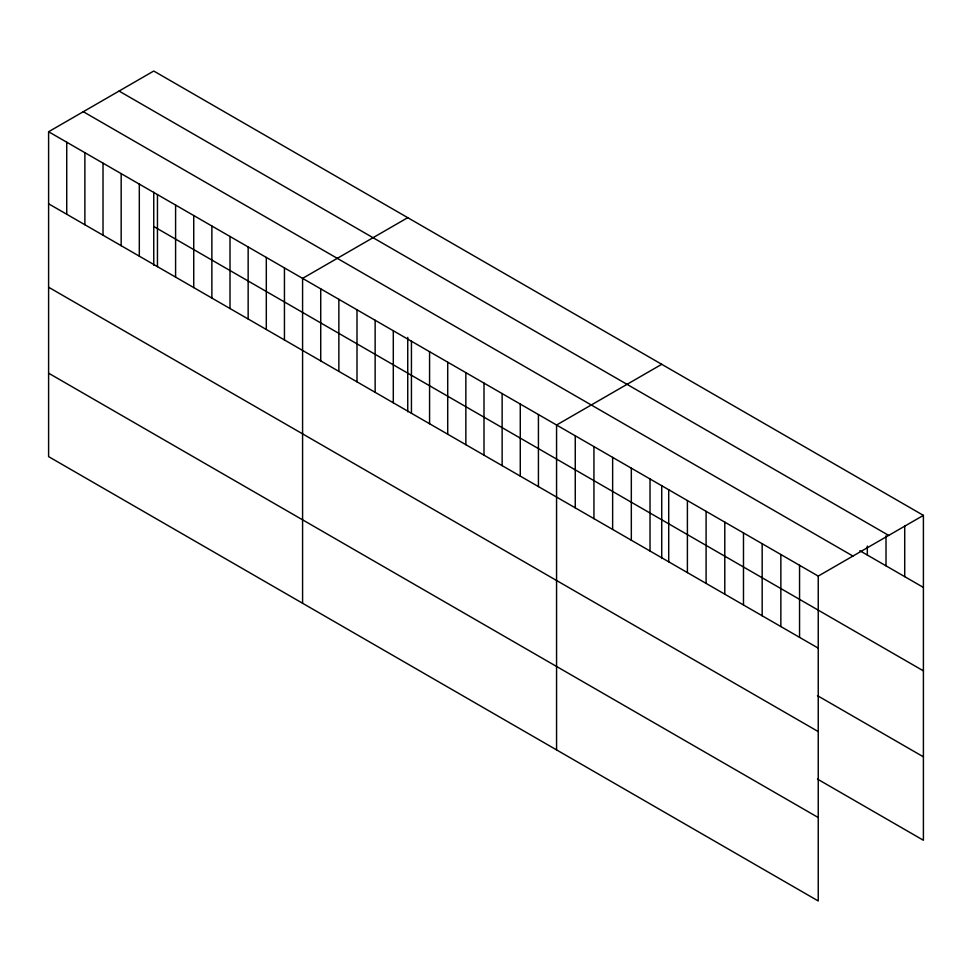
<?xml version="1.0" encoding="UTF-8"?>
<svg xmlns="http://www.w3.org/2000/svg" width="972" height="972" viewBox="0 0 972 972"><rect width="100%" height="100%" fill="white"/><g stroke="black" fill="none" stroke-linecap="round" stroke-linejoin="round"><path stroke-width="1.46" d="M48.6 131.742L818.242 576.092L818.242 900.971L48.6 456.621L48.6 131.742L153.758 71.029L923.4 515.379L923.4 840.258L817.488 779.107M407.742 217.667L302.584 278.381L302.584 603.26M661.725 364.306L556.567 425.019L556.567 749.886M818.242 576.092L923.4 515.379M119.058 91.064L888.7 535.414M859.856 550.735L923.4 587.428M83.3 111.707L852.942 556.057M153.758 226.512L923.4 670.862M48.6 203.792L818.242 648.142M817.488 695.673L923.4 756.823M48.6 287.226L818.242 731.576M48.6 373.187L818.242 817.537M904.713 525.609L904.713 576.639M886.014 535.827L886.014 565.85M867.328 546.045L867.328 555.048M799.555 565.303L799.555 637.353M780.856 554.514L780.856 626.551M762.169 543.725L762.169 615.762M743.483 532.923L743.483 604.973M724.784 522.134L724.784 594.184M706.097 511.345L706.097 583.394M687.398 500.556L687.398 572.605M668.712 489.767L668.712 561.804M661.725 485.514L661.725 558.463M650.025 478.965L650.025 551.015M631.326 468.176L631.326 540.225M612.639 457.387L612.639 529.436M593.941 446.598L593.941 518.647M575.254 435.808L575.254 507.858M538.427 414.546L538.427 486.583M520.275 404.073L520.275 476.11M502.135 393.587L502.135 465.637M483.995 383.114L483.995 455.163M465.855 372.641L465.855 444.69M447.715 362.167L447.715 434.217M429.575 351.694L429.575 423.743M411.435 341.221L411.435 413.27M407.742 337.393L407.742 411.824M393.296 330.747L393.296 402.797M375.143 320.274L375.143 392.324M357.003 309.801L357.003 381.85M338.863 299.327L338.863 371.377M320.724 288.854L320.724 360.904M284.444 267.908L284.444 339.957M266.304 257.434L266.304 329.472M248.152 246.961L248.152 318.998M230.012 236.488L230.012 308.525M211.872 226.014L211.872 298.052M193.732 215.541L193.732 287.578M175.592 205.068L175.592 277.105M157.452 194.582L157.452 266.632M153.758 192.249L153.758 265.198M139.312 184.109L139.312 256.158M121.172 173.636L121.172 245.685M103.02 163.162L103.02 235.212M84.88 152.689L84.88 224.739M66.74 142.216L66.74 214.265"/></g></svg>
